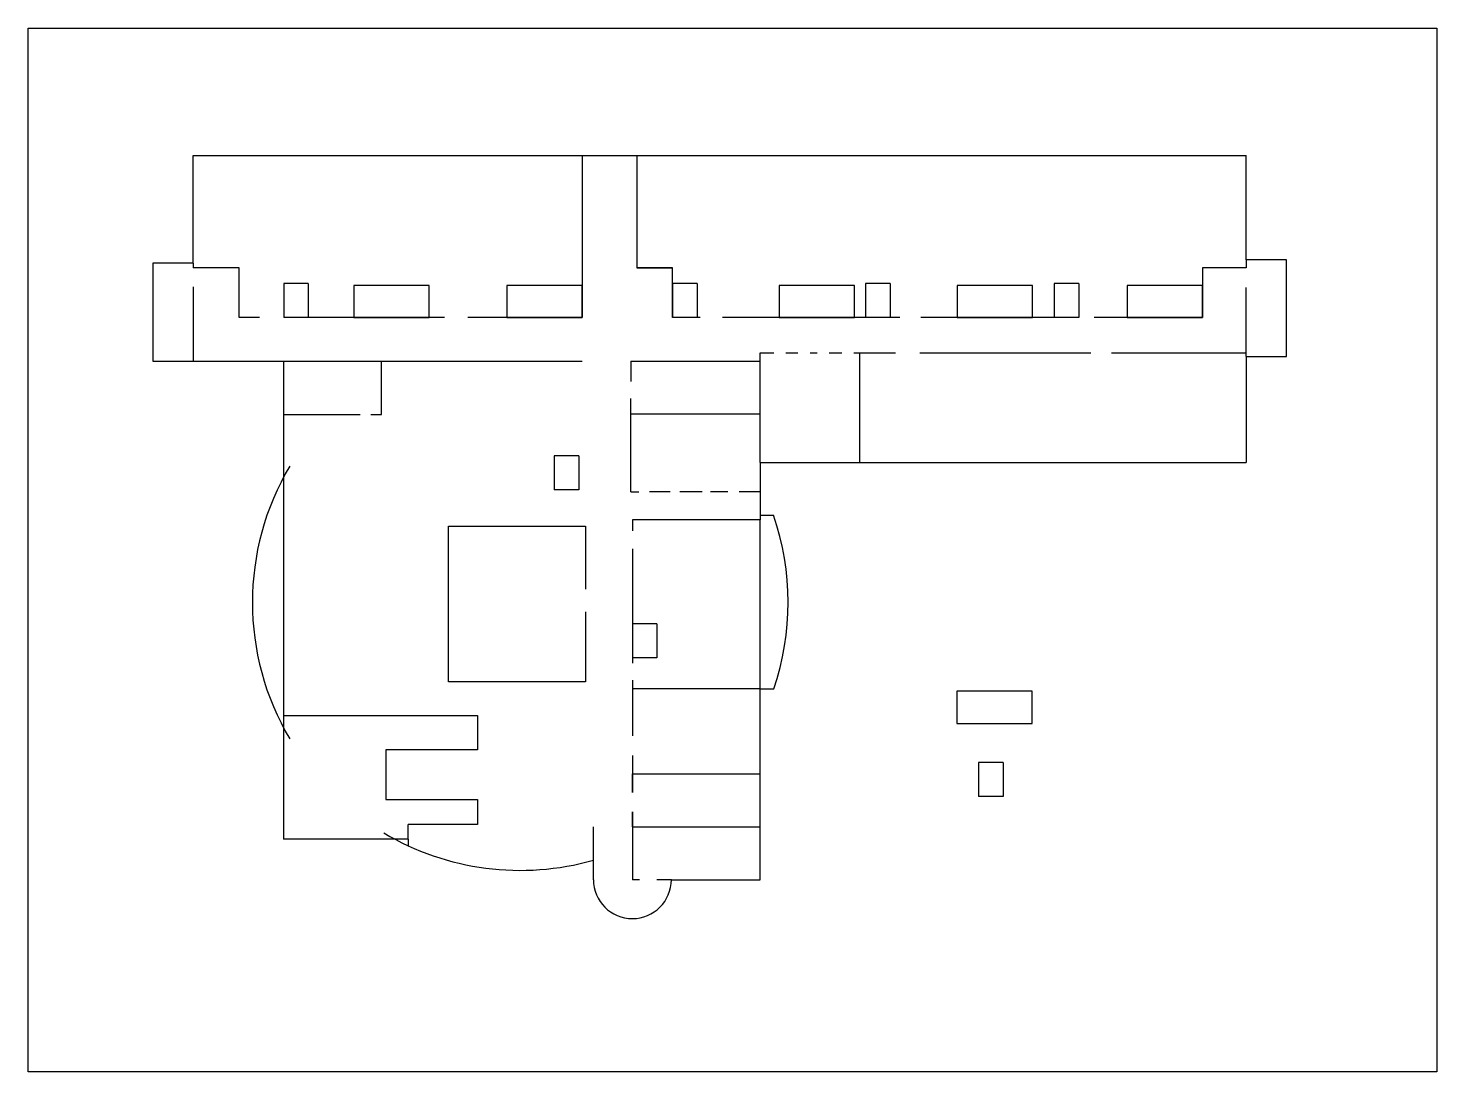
# Model space of a CAD drawing. Header units: inches. Extents: x 1 to 905, y 1 to 671.
import ezdxf

# ---------------------------------------------------------------- set-up
doc = ezdxf.new("R2010")
doc.units = ezdxf.units.IN
doc.header["$MEASUREMENT"] = 0
doc.layers.get('0').transparency = 0.8
for name, color, linetype in [('касса', 81, 'Continuous'), ('Окно (круг)', 130, 'Continuous'), ('примерочная', 31, 'Continuous'), ('Стена (Вн)', 21, 'Continuous'), ('Стена (Унутр)', 240, 'Continuous')]:
    doc.layers.add(name, color=color, linetype=linetype)
picture_1 = doc.add_image_def('image1.png', size_in_pixel=(1992, 1476))

msp = doc.modelspace()

# ---------------------------------------------------------------- linework, layer by layer
at = {"layer": 'касса'}
for p, q in [((180.5, 507.07), (164.72, 507.07)), ((164.72, 507.07), (164.72, 485.17)), ((180.5, 507.07), (180.5, 485.17)), ((430.17, 507.07), (414.4, 507.07)), ((414.4, 507.07), (414.4, 485.17)), ((430.17, 507.07), (430.17, 485.17)), ((554.03, 507.07), (538.26, 507.07)), ((538.26, 507.07), (538.26, 485.17)), ((554.03, 507.07), (554.03, 485.17)), ((675.24, 507.07), (659.47, 507.07)), ((659.47, 507.07), (659.47, 485.17)), ((675.24, 507.07), (675.24, 485.17)), ((180.5, 485.17), (164.72, 485.17)), ((430.17, 485.17), (414.4, 485.17)), ((554.03, 485.17), (538.26, 485.17)), ((675.24, 485.17), (659.47, 485.17)), ((354.15, 396.39), (338.38, 396.39)), ((338.38, 396.39), (338.38, 374.49)), ((354.15, 396.39), (354.15, 374.49)), ((354.15, 374.49), (338.38, 374.49)), ((404.38, 288.59), (388.6, 288.59)), ((388.6, 288.59), (388.6, 266.69)), ((404.38, 288.59), (404.38, 266.69)), ((404.38, 266.69), (388.6, 266.69)), ((626.56, 199.54), (610.79, 199.54)), ((610.79, 199.54), (610.79, 177.64)), ((626.56, 199.54), (626.56, 177.64)), ((626.56, 177.64), (610.79, 177.64))]:
    msp.add_line(p, q, dxfattribs=at)
at = {"layer": 'Окно (круг)'}
for start, end in [(149.36885, 210.63115), (341.16366, 19.0008), (239.36885, 285.8581)]:
    msp.add_arc((316.6, 302.2), 172, start, end, dxfattribs=at)
at = {"layer": 'примерочная'}
for p, q in [((209.74, 505.8), (209.74, 485.17)), ((258.01, 505.8), (209.74, 505.8)), ((258.01, 485.17), (258.01, 505.8)), ((308.08, 505.8), (308.08, 485.17)), ((356.35, 505.8), (308.08, 505.8)), ((356.35, 485.17), (356.35, 505.8)), ((482.9, 505.8), (482.9, 485.17)), ((531.16, 505.8), (482.9, 505.8)), ((531.16, 485.17), (531.16, 505.8)), ((597.21, 505.8), (597.21, 485.17)), ((645.47, 505.8), (597.21, 505.8)), ((645.47, 485.17), (645.47, 505.8)), ((706.34, 505.8), (706.34, 485.17)), ((754.61, 505.8), (706.34, 505.8)), ((754.61, 485.17), (754.61, 505.8)), ((209.74, 485.17), (258.01, 485.17)), ((308.08, 485.17), (356.35, 485.17)), ((482.9, 485.17), (531.16, 485.17)), ((597.21, 485.17), (645.47, 485.17)), ((706.34, 485.17), (754.61, 485.17)), ((596.93, 245.17), (596.93, 224.54)), ((645.19, 245.17), (596.93, 245.17)), ((645.19, 224.54), (645.19, 245.17)), ((596.93, 224.54), (645.19, 224.54))]:
    msp.add_line(p, q, dxfattribs=at)
at = {"layer": 'Стена (Вн)'}
for p, q in [((106.61, 589.17), (782.61, 589.17)), ((106.61, 520.17), (106.61, 589.17)), ((782.61, 522.17), (782.61, 589.17)), ((106.61, 520.17), (80.61, 520.17)), ((80.61, 520.17), (80.61, 457.17)), ((808.61, 522.17), (782.61, 522.17)), ((808.61, 460.17), (808.61, 522.17)), ((80.61, 457.17), (164.6, 457.17)), ((164.6, 457.17), (164.6, 150.2)), ((782.61, 460.17), (782.61, 392.17)), ((782.61, 460.17), (808.61, 460.17)), ((470.6, 392.17), (470.6, 358.2)), ((470.6, 392.17), (782.61, 392.17)), ((470.6, 358.2), (479.23, 358.2)), ((470.6, 124.2), (470.6, 246.66)), ((470.6, 246.66), (479.39, 246.66)), ((363.6, 124.2), (363.6, 158.2)), ((388.6, 158.2), (388.6, 124.2)), ((244.6, 150.2), (164.6, 150.2)), ((244.6, 150.2), (244.6, 145.99)), ((413.6, 124.2), (470.6, 124.2))]:
    msp.add_line(p, q, dxfattribs=at)
msp.add_arc((388.6, 124.2), 25, 180, 0, dxfattribs=at)
at = {"layer": 'Стена (Унутр)'}
for p, q in [((356.35, 589.17), (356.35, 485.17)), ((391.37, 589.08), (391.37, 517.17)), ((106.61, 520.17), (106.61, 517.17)), ((136.21, 517.17), (106.61, 517.17)), ((136.21, 485.17), (136.21, 517.17)), ((356.35, 519.83), (356.35, 519.83)), ((414.4, 517.17), (391.37, 517.17)), ((391.37, 517.17), (414.4, 517.17)), ((414.4, 517.17), (391.37, 517.17)), ((414.4, 485.17), (414.4, 517.17)), ((782.61, 517.17), (754.61, 517.17)), ((754.61, 517.17), (754.61, 485.17)), ((782.61, 522.17), (782.61, 517.17)), ((106.61, 504.87), (106.61, 457.17)), ((782.61, 462.43), (782.61, 504.43)), ((149.12, 485.17), (136.21, 485.17)), ((268.02, 485.17), (164.72, 485.17)), ((356.35, 485.17), (282.94, 485.17)), ((432.07, 485.17), (414.4, 485.17)), ((560.25, 485.17), (446.53, 485.17)), ((675.24, 485.17), (573.81, 485.17)), ((754.61, 485.17), (685.18, 485.17)), ((470.73, 392.43), (470.73, 462.43)), ((470.73, 462.43), (477.73, 462.43)), ((477.73, 462.43), (479.39, 462.43)), ((487.19, 462.43), (494.86, 462.43)), ((502.65, 462.43), (507.16, 462.43)), ((514.96, 462.43), (523.03, 462.43)), ((530.82, 462.43), (534.61, 462.43)), ((534.61, 392.17), (534.61, 462.43)), ((534.61, 462.43), (557.55, 462.43)), ((573.07, 462.43), (682.87, 462.43)), ((696.18, 462.43), (782.61, 462.43)), ((782.61, 460.17), (782.61, 462.43)), ((164.6, 457.17), (354.6, 457.17)), ((227.48, 422.98), (227.48, 457.17)), ((354.6, 457.17), (356.35, 457.17)), ((387.6, 457.17), (387.6, 444.17)), ((387.6, 457.17), (470.6, 457.17)), ((470.6, 392.17), (470.6, 457.17)), ((387.6, 423.17), (387.6, 433.17)), ((164.6, 422.98), (213.86, 422.98)), ((220.67, 422.98), (227.48, 422.98)), ((387.6, 373.2), (387.6, 423.2)), ((470.6, 423.17), (387.6, 423.17)), ((470.6, 392.17), (534.61, 392.17)), ((387.6, 373.2), (392.63, 373.2)), ((399.59, 373.2), (399.6, 373.2)), ((412.8, 373.2), (399.59, 373.2)), ((433.37, 373.2), (419.05, 373.2)), ((449.95, 373.2), (438.81, 373.2)), ((470.63, 373.2), (457.11, 373.2)), ((470.6, 355.2), (388.6, 355.2)), ((388.6, 355.2), (388.6, 348.21)), ((470.6, 358.2), (470.6, 355.2)), ((470.6, 158.2), (470.6, 355.2)), ((270.49, 351.21), (358.41, 351.21)), ((270.49, 251.18), (270.49, 351.21)), ((358.41, 351.21), (358.41, 310.7)), ((388.6, 336.56), (388.6, 263.15)), ((358.41, 296.12), (358.41, 251.18)), ((358.41, 251.18), (270.49, 251.18)), ((388.6, 252.28), (388.6, 216.47)), ((470.6, 246.66), (388.6, 246.66)), ((164.6, 229.64), (289.23, 229.64)), ((289.23, 229.64), (289.23, 207.64)), ((289.23, 207.64), (230.23, 207.64)), ((230.23, 207.64), (230.23, 175.64)), ((388.6, 203.99), (388.6, 180.19)), ((388.6, 192.2), (470.6, 192.2)), ((388.6, 180.19), (388.6, 192.2)), ((230.23, 175.64), (289.23, 175.64)), ((289.23, 175.64), (289.23, 159.64)), ((388.6, 158.2), (388.6, 167.71)), ((388.6, 167.71), (388.6, 158.2)), ((289.23, 159.64), (244.6, 159.64)), ((244.6, 150.2), (244.6, 159.64)), ((388.6, 158.2), (470.6, 158.2)), ((393.12, 124.2), (388.6, 124.2)), ((413.6, 124.2), (404.26, 124.2))]:
    msp.add_line(p, q, dxfattribs=at)

# ---------------------------------------------------------------- pictures from other files: only their frames are drawn
image = msp.add_image(picture_1, insert=(0.64, 0.81), size_in_units=(904.47, 670.18))
image.dxf.flags = 7

doc.saveas('drawing.dxf')
